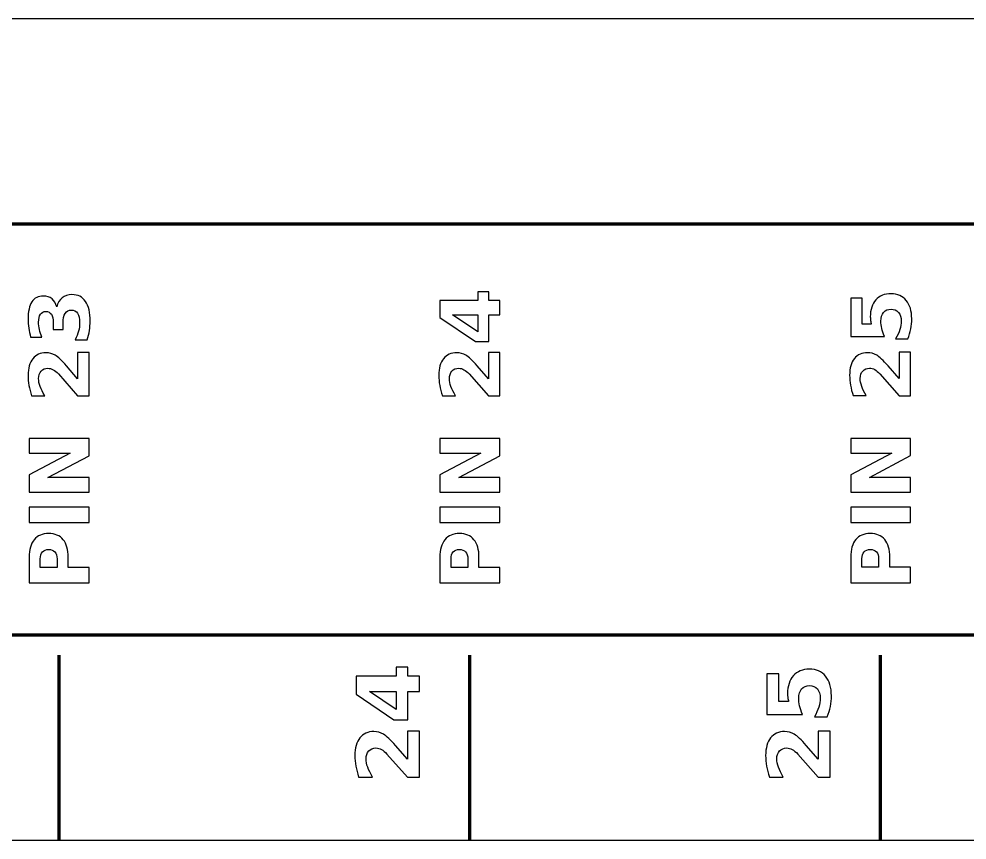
# Model space of a CAD drawing. Header units: centimetres. Extents: x -11 to 25, y -15.8 to -13.8.
# Drawn here: x 11.402 to 13.71, y -15.85 to -13.85 of the extents above; entities that cross this region are included whole.
import ezdxf

# ---------------------------------------------------------------- set-up
doc = ezdxf.new("R2010")
doc.units = ezdxf.units.CM
doc.header["$MEASUREMENT"] = 0
doc.layers.add('Layer 1', color=7, linetype='Continuous')

msp = doc.modelspace()

# ---------------------------------------------------------------- linework, layer by layer
at = {"layer": 'Layer 1', "color": 7}
msp.add_open_spline([(-10.9698, -13.85), (-10.9698, -13.85), (25.0302, -13.85), (25.0302, -13.85), (25.0302, -13.85), (25.0302, -13.85), (25.0302, -15.85), (25.0302, -15.85), (25.0302, -15.85), (25.0302, -15.85), (-10.9698, -15.85), (-10.9698, -15.85), (-10.9698, -15.85), (-10.9698, -15.85), (-10.9698, -13.85), (-10.9698, -13.85)], degree=3, knots=[0, 0, 0, 0, 0.25, 0.25, 0.25, 0.25, 0.5, 0.5, 0.5, 0.5, 0.75, 0.75, 0.75, 0.75, 1, 1, 1, 1], dxfattribs=at)
at = {"layer": 'Layer 1', "color": 250, "lineweight": 100}
msp.add_open_spline([(-10.76247, -15.35), (-10.76247, -15.35), (-10.76247, -14.35), (-10.76247, -14.35), (-10.76247, -14.35), (-10.76247, -14.35), (24.83753, -14.35), (24.83753, -14.35), (24.83753, -14.35), (24.83753, -14.35), (24.83753, -15.35), (24.83753, -15.35), (24.83753, -15.35), (24.83753, -15.35), (-10.76247, -15.35), (-10.76247, -15.35)], degree=3, knots=[0, 0, 0, 0, 0.25, 0.25, 0.25, 0.25, 0.5, 0.5, 0.5, 0.5, 0.75, 0.75, 0.75, 0.75, 1, 1, 1, 1], dxfattribs=at)
at = {"layer": 'Layer 1', "color": 250}
for points, knots in [([(12.42703, -14.57731), (12.42703, -14.57731), (12.42703, -14.53551), (12.42703, -14.53551), (12.42703, -14.53551), (12.42703, -14.53551), (12.51903, -14.53551), (12.51903, -14.53551), (12.51903, -14.53551), (12.51903, -14.53551), (12.51903, -14.51471), (12.51903, -14.51471), (12.51903, -14.51471), (12.51903, -14.51471), (12.54626, -14.51471), (12.54626, -14.51471), (12.54626, -14.51471), (12.54626, -14.51471), (12.54626, -14.53551), (12.54626, -14.53551), (12.54626, -14.53551), (12.54626, -14.53551), (12.57283, -14.53551), (12.57283, -14.53551), (12.57283, -14.53551), (12.57283, -14.53551), (12.57283, -14.57104), (12.57283, -14.57104), (12.57283, -14.57104), (12.57283, -14.57104), (12.54626, -14.57104), (12.54626, -14.57104), (12.54626, -14.57104), (12.54626, -14.57104), (12.54626, -14.63571), (12.54626, -14.63571), (12.54626, -14.63571), (12.54626, -14.63571), (12.51403, -14.63571), (12.51403, -14.63571), (12.51403, -14.63571), (12.51403, -14.63571), (12.42703, -14.57731), (12.42703, -14.57731)], [0, 0, 0, 0, 0.0909091, 0.0909091, 0.0909091, 0.0909091, 0.1818182, 0.1818182, 0.1818182, 0.1818182, 0.2727273, 0.2727273, 0.2727273, 0.2727273, 0.3636364, 0.3636364, 0.3636364, 0.3636364, 0.4545455, 0.4545455, 0.4545455, 0.4545455, 0.5454545, 0.5454545, 0.5454545, 0.5454545, 0.6363636, 0.6363636, 0.6363636, 0.6363636, 0.7272727, 0.7272727, 0.7272727, 0.7272727, 0.8181818, 0.8181818, 0.8181818, 0.8181818, 0.9090909, 0.9090909, 0.9090909, 0.9090909, 1, 1, 1, 1]), ([(11.4942, -14.55154), (11.49673, -14.54174), (11.50116, -14.53424), (11.50743, -14.52914), (11.50743, -14.52914), (11.51373, -14.52404), (11.5217, -14.52148), (11.5314, -14.52148), (11.5314, -14.52148), (11.54586, -14.52148), (11.55686, -14.52701), (11.5644, -14.53808), (11.5644, -14.53808), (11.5719, -14.54914), (11.57566, -14.56528), (11.57566, -14.58651), (11.57566, -14.58651), (11.57566, -14.59401), (11.57506, -14.60151), (11.57386, -14.60904), (11.57386, -14.60904), (11.57266, -14.61654), (11.57083, -14.62398), (11.56843, -14.63134), (11.56843, -14.63134), (11.56843, -14.63134), (11.53943, -14.63134), (11.53943, -14.63134), (11.53943, -14.63134), (11.54293, -14.62431), (11.5456, -14.61734), (11.5474, -14.61041), (11.5474, -14.61041), (11.54916, -14.60348), (11.55006, -14.59664), (11.55006, -14.58994), (11.55006, -14.58994), (11.55006, -14.57998), (11.54833, -14.57234), (11.5449, -14.56704), (11.5449, -14.56704), (11.54143, -14.56174), (11.5365, -14.55908), (11.53003, -14.55908), (11.53003, -14.55908), (11.5234, -14.55908), (11.51836, -14.56181), (11.51496, -14.56724), (11.51496, -14.56724), (11.51153, -14.57268), (11.50983, -14.58071), (11.50983, -14.59131), (11.50983, -14.59131), (11.50983, -14.59131), (11.50983, -14.60634), (11.50983, -14.60634), (11.50983, -14.60634), (11.50983, -14.60634), (11.4856, -14.60634), (11.4856, -14.60634), (11.4856, -14.60634), (11.4856, -14.60634), (11.4856, -14.59054), (11.4856, -14.59054), (11.4856, -14.59054), (11.4856, -14.58108), (11.48413, -14.57408), (11.48116, -14.56944), (11.48116, -14.56944), (11.4782, -14.56481), (11.4737, -14.56251), (11.46766, -14.56251), (11.46766, -14.56251), (11.46206, -14.56251), (11.45773, -14.56474), (11.4547, -14.56924), (11.4547, -14.56924), (11.45163, -14.57374), (11.4501, -14.58008), (11.4501, -14.58828), (11.4501, -14.58828), (11.4501, -14.59434), (11.45076, -14.60044), (11.45213, -14.60664), (11.45213, -14.60664), (11.4535, -14.61281), (11.45553, -14.61894), (11.4582, -14.62508), (11.4582, -14.62508), (11.4582, -14.62508), (11.43066, -14.62508), (11.43066, -14.62508), (11.43066, -14.62508), (11.42856, -14.61764), (11.427, -14.61031), (11.42596, -14.60301), (11.42596, -14.60301), (11.42493, -14.59571), (11.4244, -14.58858), (11.4244, -14.58154), (11.4244, -14.58154), (11.4244, -14.56261), (11.4275, -14.54841), (11.43373, -14.53901), (11.43373, -14.53901), (11.43993, -14.52961), (11.4493, -14.52491), (11.4618, -14.52491), (11.4618, -14.52491), (11.4703, -14.52491), (11.4773, -14.52714), (11.48273, -14.53164), (11.48273, -14.53164), (11.48816, -14.53614), (11.492, -14.54278), (11.4942, -14.55154)], [0, 0, 0, 0, 0.0344828, 0.0344828, 0.0344828, 0.0344828, 0.0689655, 0.0689655, 0.0689655, 0.0689655, 0.1034483, 0.1034483, 0.1034483, 0.1034483, 0.137931, 0.137931, 0.137931, 0.137931, 0.1724138, 0.1724138, 0.1724138, 0.1724138, 0.2068966, 0.2068966, 0.2068966, 0.2068966, 0.2413793, 0.2413793, 0.2413793, 0.2413793, 0.2758621, 0.2758621, 0.2758621, 0.2758621, 0.3103448, 0.3103448, 0.3103448, 0.3103448, 0.3448276, 0.3448276, 0.3448276, 0.3448276, 0.3793103, 0.3793103, 0.3793103, 0.3793103, 0.4137931, 0.4137931, 0.4137931, 0.4137931, 0.4482759, 0.4482759, 0.4482759, 0.4482759, 0.4827586, 0.4827586, 0.4827586, 0.4827586, 0.5172414, 0.5172414, 0.5172414, 0.5172414, 0.5517241, 0.5517241, 0.5517241, 0.5517241, 0.5862069, 0.5862069, 0.5862069, 0.5862069, 0.6206897, 0.6206897, 0.6206897, 0.6206897, 0.6551724, 0.6551724, 0.6551724, 0.6551724, 0.6896552, 0.6896552, 0.6896552, 0.6896552, 0.7241379, 0.7241379, 0.7241379, 0.7241379, 0.7586207, 0.7586207, 0.7586207, 0.7586207, 0.7931034, 0.7931034, 0.7931034, 0.7931034, 0.8275862, 0.8275862, 0.8275862, 0.8275862, 0.862069, 0.862069, 0.862069, 0.862069, 0.8965517, 0.8965517, 0.8965517, 0.8965517, 0.9310345, 0.9310345, 0.9310345, 0.9310345, 0.9655172, 0.9655172, 0.9655172, 0.9655172, 1, 1, 1, 1]), ([(13.42713, -14.62333), (13.42713, -14.62333), (13.42713, -14.52986), (13.42713, -14.52986), (13.42713, -14.52986), (13.42713, -14.52986), (13.45476, -14.52986), (13.45476, -14.52986), (13.45476, -14.52986), (13.45476, -14.52986), (13.45476, -14.59336), (13.45476, -14.59336), (13.45476, -14.59336), (13.45476, -14.59336), (13.47733, -14.59336), (13.47733, -14.59336), (13.47733, -14.59336), (13.47656, -14.5905), (13.47596, -14.58763), (13.47553, -14.58473), (13.47553, -14.58473), (13.4751, -14.58183), (13.4749, -14.5788), (13.4749, -14.5757), (13.4749, -14.5757), (13.4749, -14.5579), (13.47933, -14.54406), (13.48823, -14.53416), (13.48823, -14.53416), (13.4971, -14.52426), (13.5095, -14.51933), (13.52536, -14.51933), (13.52536, -14.51933), (13.54113, -14.51933), (13.55346, -14.52473), (13.5624, -14.5355), (13.5624, -14.5355), (13.5713, -14.54626), (13.57576, -14.56123), (13.57576, -14.58036), (13.57576, -14.58036), (13.57576, -14.58863), (13.57496, -14.59683), (13.57336, -14.60493), (13.57336, -14.60493), (13.57176, -14.61303), (13.56936, -14.6211), (13.5661, -14.6291), (13.5661, -14.6291), (13.5661, -14.6291), (13.5365, -14.6291), (13.5365, -14.6291), (13.5365, -14.6291), (13.54106, -14.62116), (13.54446, -14.61363), (13.54676, -14.6065), (13.54676, -14.6065), (13.54903, -14.59936), (13.55016, -14.59263), (13.55016, -14.58633), (13.55016, -14.58633), (13.55016, -14.5772), (13.54793, -14.57003), (13.54346, -14.5648), (13.54346, -14.5648), (13.53903, -14.55956), (13.533, -14.55693), (13.5254, -14.55693), (13.5254, -14.55693), (13.5177, -14.55693), (13.51166, -14.55956), (13.50723, -14.5648), (13.50723, -14.5648), (13.5028, -14.57003), (13.5006, -14.5772), (13.5006, -14.58633), (13.5006, -14.58633), (13.5006, -14.59173), (13.5013, -14.5975), (13.5027, -14.6036), (13.5027, -14.6036), (13.5041, -14.60973), (13.50626, -14.6163), (13.5092, -14.62333), (13.5092, -14.62333), (13.5092, -14.62333), (13.42713, -14.62333), (13.42713, -14.62333)], [0, 0, 0, 0, 0.0454545, 0.0454545, 0.0454545, 0.0454545, 0.0909091, 0.0909091, 0.0909091, 0.0909091, 0.1363636, 0.1363636, 0.1363636, 0.1363636, 0.1818182, 0.1818182, 0.1818182, 0.1818182, 0.2272727, 0.2272727, 0.2272727, 0.2272727, 0.2727273, 0.2727273, 0.2727273, 0.2727273, 0.3181818, 0.3181818, 0.3181818, 0.3181818, 0.3636364, 0.3636364, 0.3636364, 0.3636364, 0.4090909, 0.4090909, 0.4090909, 0.4090909, 0.4545455, 0.4545455, 0.4545455, 0.4545455, 0.5, 0.5, 0.5, 0.5, 0.5454545, 0.5454545, 0.5454545, 0.5454545, 0.5909091, 0.5909091, 0.5909091, 0.5909091, 0.6363636, 0.6363636, 0.6363636, 0.6363636, 0.6818182, 0.6818182, 0.6818182, 0.6818182, 0.7272727, 0.7272727, 0.7272727, 0.7272727, 0.7727273, 0.7727273, 0.7727273, 0.7727273, 0.8181818, 0.8181818, 0.8181818, 0.8181818, 0.8636364, 0.8636364, 0.8636364, 0.8636364, 0.9090909, 0.9090909, 0.9090909, 0.9090909, 0.9545455, 0.9545455, 0.9545455, 0.9545455, 1, 1, 1, 1]), ([(12.458, -14.57104), (12.458, -14.57104), (12.51903, -14.61228), (12.51903, -14.61228), (12.51903, -14.61228), (12.51903, -14.61228), (12.51903, -14.57104), (12.51903, -14.57104), (12.51903, -14.57104), (12.51903, -14.57104), (12.458, -14.57104), (12.458, -14.57104)], [0, 0, 0, 0, 0.3333333, 0.3333333, 0.3333333, 0.3333333, 0.6666667, 0.6666667, 0.6666667, 0.6666667, 1, 1, 1, 1]), ([(11.5452, -14.72625), (11.5452, -14.72625), (11.5452, -14.66208), (11.5452, -14.66208), (11.5452, -14.66208), (11.5452, -14.66208), (11.57283, -14.66208), (11.57283, -14.66208), (11.57283, -14.66208), (11.57283, -14.66208), (11.57283, -14.76805), (11.57283, -14.76805), (11.57283, -14.76805), (11.57283, -14.76805), (11.5452, -14.76805), (11.5452, -14.76805), (11.5452, -14.76805), (11.5452, -14.76805), (11.49823, -14.71481), (11.49823, -14.71481), (11.49823, -14.71481), (11.49393, -14.71005), (11.48973, -14.70655), (11.48563, -14.70428), (11.48563, -14.70428), (11.48153, -14.70198), (11.47726, -14.70085), (11.47283, -14.70085), (11.47283, -14.70085), (11.466, -14.70085), (11.4605, -14.70315), (11.45633, -14.70775), (11.45633, -14.70775), (11.45216, -14.71231), (11.4501, -14.71841), (11.4501, -14.72605), (11.4501, -14.72605), (11.4501, -14.73191), (11.45136, -14.73831), (11.45386, -14.74528), (11.45386, -14.74528), (11.45636, -14.75225), (11.4601, -14.75971), (11.46503, -14.76765), (11.46503, -14.76765), (11.46503, -14.76765), (11.433, -14.76765), (11.433, -14.76765), (11.433, -14.76765), (11.4302, -14.75918), (11.42806, -14.75081), (11.4266, -14.74255), (11.4266, -14.74255), (11.42513, -14.73428), (11.4244, -14.72618), (11.4244, -14.71821), (11.4244, -14.71821), (11.4244, -14.70078), (11.42823, -14.68721), (11.43593, -14.67755), (11.43593, -14.67755), (11.4436, -14.66788), (11.4543, -14.66305), (11.46806, -14.66305), (11.46806, -14.66305), (11.476, -14.66305), (11.4834, -14.66511), (11.49026, -14.66921), (11.49026, -14.66921), (11.49713, -14.67331), (11.50633, -14.68195), (11.51786, -14.69508), (11.51786, -14.69508), (11.51786, -14.69508), (11.5452, -14.72625), (11.5452, -14.72625)], [0, 0, 0, 0, 0.0526316, 0.0526316, 0.0526316, 0.0526316, 0.1052632, 0.1052632, 0.1052632, 0.1052632, 0.1578947, 0.1578947, 0.1578947, 0.1578947, 0.2105263, 0.2105263, 0.2105263, 0.2105263, 0.2631579, 0.2631579, 0.2631579, 0.2631579, 0.3157895, 0.3157895, 0.3157895, 0.3157895, 0.3684211, 0.3684211, 0.3684211, 0.3684211, 0.4210526, 0.4210526, 0.4210526, 0.4210526, 0.4736842, 0.4736842, 0.4736842, 0.4736842, 0.5263158, 0.5263158, 0.5263158, 0.5263158, 0.5789474, 0.5789474, 0.5789474, 0.5789474, 0.6315789, 0.6315789, 0.6315789, 0.6315789, 0.6842105, 0.6842105, 0.6842105, 0.6842105, 0.7368421, 0.7368421, 0.7368421, 0.7368421, 0.7894737, 0.7894737, 0.7894737, 0.7894737, 0.8421053, 0.8421053, 0.8421053, 0.8421053, 0.8947368, 0.8947368, 0.8947368, 0.8947368, 0.9473684, 0.9473684, 0.9473684, 0.9473684, 1, 1, 1, 1]), ([(12.5452, -14.72625), (12.5452, -14.72625), (12.5452, -14.66208), (12.5452, -14.66208), (12.5452, -14.66208), (12.5452, -14.66208), (12.57283, -14.66208), (12.57283, -14.66208), (12.57283, -14.66208), (12.57283, -14.66208), (12.57283, -14.76805), (12.57283, -14.76805), (12.57283, -14.76805), (12.57283, -14.76805), (12.5452, -14.76805), (12.5452, -14.76805), (12.5452, -14.76805), (12.5452, -14.76805), (12.49823, -14.71481), (12.49823, -14.71481), (12.49823, -14.71481), (12.49393, -14.71005), (12.48973, -14.70655), (12.48563, -14.70428), (12.48563, -14.70428), (12.48153, -14.70198), (12.47726, -14.70085), (12.47283, -14.70085), (12.47283, -14.70085), (12.466, -14.70085), (12.4605, -14.70315), (12.45633, -14.70775), (12.45633, -14.70775), (12.45216, -14.71231), (12.4501, -14.71841), (12.4501, -14.72605), (12.4501, -14.72605), (12.4501, -14.73191), (12.45136, -14.73831), (12.45386, -14.74528), (12.45386, -14.74528), (12.45636, -14.75225), (12.4601, -14.75971), (12.46503, -14.76765), (12.46503, -14.76765), (12.46503, -14.76765), (12.433, -14.76765), (12.433, -14.76765), (12.433, -14.76765), (12.4302, -14.75918), (12.42806, -14.75081), (12.4266, -14.74255), (12.4266, -14.74255), (12.42513, -14.73428), (12.4244, -14.72618), (12.4244, -14.71821), (12.4244, -14.71821), (12.4244, -14.70078), (12.42823, -14.68721), (12.43593, -14.67755), (12.43593, -14.67755), (12.4436, -14.66788), (12.4543, -14.66305), (12.46806, -14.66305), (12.46806, -14.66305), (12.476, -14.66305), (12.4834, -14.66511), (12.49026, -14.66921), (12.49026, -14.66921), (12.49713, -14.67331), (12.50633, -14.68195), (12.51786, -14.69508), (12.51786, -14.69508), (12.51786, -14.69508), (12.5452, -14.72625), (12.5452, -14.72625)], [0, 0, 0, 0, 0.0526316, 0.0526316, 0.0526316, 0.0526316, 0.1052632, 0.1052632, 0.1052632, 0.1052632, 0.1578947, 0.1578947, 0.1578947, 0.1578947, 0.2105263, 0.2105263, 0.2105263, 0.2105263, 0.2631579, 0.2631579, 0.2631579, 0.2631579, 0.3157895, 0.3157895, 0.3157895, 0.3157895, 0.3684211, 0.3684211, 0.3684211, 0.3684211, 0.4210526, 0.4210526, 0.4210526, 0.4210526, 0.4736842, 0.4736842, 0.4736842, 0.4736842, 0.5263158, 0.5263158, 0.5263158, 0.5263158, 0.5789474, 0.5789474, 0.5789474, 0.5789474, 0.6315789, 0.6315789, 0.6315789, 0.6315789, 0.6842105, 0.6842105, 0.6842105, 0.6842105, 0.7368421, 0.7368421, 0.7368421, 0.7368421, 0.7894737, 0.7894737, 0.7894737, 0.7894737, 0.8421053, 0.8421053, 0.8421053, 0.8421053, 0.8947368, 0.8947368, 0.8947368, 0.8947368, 0.9473684, 0.9473684, 0.9473684, 0.9473684, 1, 1, 1, 1]), ([(13.5453, -14.72607), (13.5453, -14.72607), (13.5453, -14.6619), (13.5453, -14.6619), (13.5453, -14.6619), (13.5453, -14.6619), (13.57293, -14.6619), (13.57293, -14.6619), (13.57293, -14.6619), (13.57293, -14.6619), (13.57293, -14.76787), (13.57293, -14.76787), (13.57293, -14.76787), (13.57293, -14.76787), (13.5453, -14.76787), (13.5453, -14.76787), (13.5453, -14.76787), (13.5453, -14.76787), (13.49833, -14.71463), (13.49833, -14.71463), (13.49833, -14.71463), (13.49403, -14.70987), (13.48983, -14.70637), (13.48573, -14.7041), (13.48573, -14.7041), (13.48163, -14.7018), (13.47736, -14.70067), (13.47293, -14.70067), (13.47293, -14.70067), (13.4661, -14.70067), (13.4606, -14.70297), (13.45643, -14.70757), (13.45643, -14.70757), (13.45226, -14.71213), (13.4502, -14.71823), (13.4502, -14.72587), (13.4502, -14.72587), (13.4502, -14.73173), (13.45146, -14.73813), (13.45396, -14.7451), (13.45396, -14.7451), (13.45646, -14.75207), (13.4602, -14.75953), (13.46513, -14.76747), (13.46513, -14.76747), (13.46513, -14.76747), (13.4331, -14.76747), (13.4331, -14.76747), (13.4331, -14.76747), (13.4303, -14.759), (13.42816, -14.75063), (13.4267, -14.74237), (13.4267, -14.74237), (13.42523, -14.7341), (13.4245, -14.726), (13.4245, -14.71803), (13.4245, -14.71803), (13.4245, -14.7006), (13.42833, -14.68703), (13.43603, -14.67737), (13.43603, -14.67737), (13.4437, -14.6677), (13.4544, -14.66287), (13.46816, -14.66287), (13.46816, -14.66287), (13.4761, -14.66287), (13.4835, -14.66493), (13.49036, -14.66903), (13.49036, -14.66903), (13.49723, -14.67313), (13.50643, -14.68177), (13.51796, -14.6949), (13.51796, -14.6949), (13.51796, -14.6949), (13.5453, -14.72607), (13.5453, -14.72607)], [0, 0, 0, 0, 0.0526316, 0.0526316, 0.0526316, 0.0526316, 0.1052632, 0.1052632, 0.1052632, 0.1052632, 0.1578947, 0.1578947, 0.1578947, 0.1578947, 0.2105263, 0.2105263, 0.2105263, 0.2105263, 0.2631579, 0.2631579, 0.2631579, 0.2631579, 0.3157895, 0.3157895, 0.3157895, 0.3157895, 0.3684211, 0.3684211, 0.3684211, 0.3684211, 0.4210526, 0.4210526, 0.4210526, 0.4210526, 0.4736842, 0.4736842, 0.4736842, 0.4736842, 0.5263158, 0.5263158, 0.5263158, 0.5263158, 0.5789474, 0.5789474, 0.5789474, 0.5789474, 0.6315789, 0.6315789, 0.6315789, 0.6315789, 0.6842105, 0.6842105, 0.6842105, 0.6842105, 0.7368421, 0.7368421, 0.7368421, 0.7368421, 0.7894737, 0.7894737, 0.7894737, 0.7894737, 0.8421053, 0.8421053, 0.8421053, 0.8421053, 0.8947368, 0.8947368, 0.8947368, 0.8947368, 0.9473684, 0.9473684, 0.9473684, 0.9473684, 1, 1, 1, 1]), ([(11.42703, -15.00251), (11.42703, -15.00251), (11.42703, -14.96051), (11.42703, -14.96051), (11.42703, -14.96051), (11.42703, -14.96051), (11.52703, -14.90748), (11.52703, -14.90748), (11.52703, -14.90748), (11.52703, -14.90748), (11.42703, -14.90748), (11.42703, -14.90748), (11.42703, -14.90748), (11.42703, -14.90748), (11.42703, -14.87185), (11.42703, -14.87185), (11.42703, -14.87185), (11.42703, -14.87185), (11.57283, -14.87185), (11.57283, -14.87185), (11.57283, -14.87185), (11.57283, -14.87185), (11.57283, -14.91385), (11.57283, -14.91385), (11.57283, -14.91385), (11.57283, -14.91385), (11.47283, -14.96688), (11.47283, -14.96688), (11.47283, -14.96688), (11.47283, -14.96688), (11.57283, -14.96688), (11.57283, -14.96688), (11.57283, -14.96688), (11.57283, -14.96688), (11.57283, -15.00251), (11.57283, -15.00251), (11.57283, -15.00251), (11.57283, -15.00251), (11.42703, -15.00251), (11.42703, -15.00251)], [0, 0, 0, 0, 0.1, 0.1, 0.1, 0.1, 0.2, 0.2, 0.2, 0.2, 0.3, 0.3, 0.3, 0.3, 0.4, 0.4, 0.4, 0.4, 0.5, 0.5, 0.5, 0.5, 0.6, 0.6, 0.6, 0.6, 0.7, 0.7, 0.7, 0.7, 0.8, 0.8, 0.8, 0.8, 0.9, 0.9, 0.9, 0.9, 1, 1, 1, 1]), ([(12.42703, -15.00251), (12.42703, -15.00251), (12.42703, -14.96051), (12.42703, -14.96051), (12.42703, -14.96051), (12.42703, -14.96051), (12.52703, -14.90748), (12.52703, -14.90748), (12.52703, -14.90748), (12.52703, -14.90748), (12.42703, -14.90748), (12.42703, -14.90748), (12.42703, -14.90748), (12.42703, -14.90748), (12.42703, -14.87185), (12.42703, -14.87185), (12.42703, -14.87185), (12.42703, -14.87185), (12.57283, -14.87185), (12.57283, -14.87185), (12.57283, -14.87185), (12.57283, -14.87185), (12.57283, -14.91385), (12.57283, -14.91385), (12.57283, -14.91385), (12.57283, -14.91385), (12.47283, -14.96688), (12.47283, -14.96688), (12.47283, -14.96688), (12.47283, -14.96688), (12.57283, -14.96688), (12.57283, -14.96688), (12.57283, -14.96688), (12.57283, -14.96688), (12.57283, -15.00251), (12.57283, -15.00251), (12.57283, -15.00251), (12.57283, -15.00251), (12.42703, -15.00251), (12.42703, -15.00251)], [0, 0, 0, 0, 0.1, 0.1, 0.1, 0.1, 0.2, 0.2, 0.2, 0.2, 0.3, 0.3, 0.3, 0.3, 0.4, 0.4, 0.4, 0.4, 0.5, 0.5, 0.5, 0.5, 0.6, 0.6, 0.6, 0.6, 0.7, 0.7, 0.7, 0.7, 0.8, 0.8, 0.8, 0.8, 0.9, 0.9, 0.9, 0.9, 1, 1, 1, 1]), ([(13.42713, -15.00233), (13.42713, -15.00233), (13.42713, -14.96033), (13.42713, -14.96033), (13.42713, -14.96033), (13.42713, -14.96033), (13.52713, -14.9073), (13.52713, -14.9073), (13.52713, -14.9073), (13.52713, -14.9073), (13.42713, -14.9073), (13.42713, -14.9073), (13.42713, -14.9073), (13.42713, -14.9073), (13.42713, -14.87167), (13.42713, -14.87167), (13.42713, -14.87167), (13.42713, -14.87167), (13.57293, -14.87167), (13.57293, -14.87167), (13.57293, -14.87167), (13.57293, -14.87167), (13.57293, -14.91367), (13.57293, -14.91367), (13.57293, -14.91367), (13.57293, -14.91367), (13.47293, -14.9667), (13.47293, -14.9667), (13.47293, -14.9667), (13.47293, -14.9667), (13.57293, -14.9667), (13.57293, -14.9667), (13.57293, -14.9667), (13.57293, -14.9667), (13.57293, -15.00233), (13.57293, -15.00233), (13.57293, -15.00233), (13.57293, -15.00233), (13.42713, -15.00233), (13.42713, -15.00233)], [0, 0, 0, 0, 0.1, 0.1, 0.1, 0.1, 0.2, 0.2, 0.2, 0.2, 0.3, 0.3, 0.3, 0.3, 0.4, 0.4, 0.4, 0.4, 0.5, 0.5, 0.5, 0.5, 0.6, 0.6, 0.6, 0.6, 0.7, 0.7, 0.7, 0.7, 0.8, 0.8, 0.8, 0.8, 0.9, 0.9, 0.9, 0.9, 1, 1, 1, 1]), ([(11.42703, -15.07691), (11.42703, -15.07691), (11.42703, -15.03931), (11.42703, -15.03931), (11.42703, -15.03931), (11.42703, -15.03931), (11.57283, -15.03931), (11.57283, -15.03931), (11.57283, -15.03931), (11.57283, -15.03931), (11.57283, -15.07691), (11.57283, -15.07691), (11.57283, -15.07691), (11.57283, -15.07691), (11.42703, -15.07691), (11.42703, -15.07691)], [0, 0, 0, 0, 0.25, 0.25, 0.25, 0.25, 0.5, 0.5, 0.5, 0.5, 0.75, 0.75, 0.75, 0.75, 1, 1, 1, 1]), ([(12.42703, -15.07691), (12.42703, -15.07691), (12.42703, -15.03931), (12.42703, -15.03931), (12.42703, -15.03931), (12.42703, -15.03931), (12.57283, -15.03931), (12.57283, -15.03931), (12.57283, -15.03931), (12.57283, -15.03931), (12.57283, -15.07691), (12.57283, -15.07691), (12.57283, -15.07691), (12.57283, -15.07691), (12.42703, -15.07691), (12.42703, -15.07691)], [0, 0, 0, 0, 0.25, 0.25, 0.25, 0.25, 0.5, 0.5, 0.5, 0.5, 0.75, 0.75, 0.75, 0.75, 1, 1, 1, 1]), ([(13.42713, -15.07673), (13.42713, -15.07673), (13.42713, -15.03913), (13.42713, -15.03913), (13.42713, -15.03913), (13.42713, -15.03913), (13.57293, -15.03913), (13.57293, -15.03913), (13.57293, -15.03913), (13.57293, -15.03913), (13.57293, -15.07673), (13.57293, -15.07673), (13.57293, -15.07673), (13.57293, -15.07673), (13.42713, -15.07673), (13.42713, -15.07673)], [0, 0, 0, 0, 0.25, 0.25, 0.25, 0.25, 0.5, 0.5, 0.5, 0.5, 0.75, 0.75, 0.75, 0.75, 1, 1, 1, 1]), ([(11.42703, -15.22348), (11.42703, -15.22348), (11.42703, -15.16108), (11.42703, -15.16108), (11.42703, -15.16108), (11.42703, -15.14252), (11.43116, -15.12828), (11.4394, -15.11835), (11.4394, -15.11835), (11.44763, -15.10842), (11.45936, -15.10345), (11.4746, -15.10345), (11.4746, -15.10345), (11.48986, -15.10345), (11.50163, -15.10842), (11.50986, -15.11835), (11.50986, -15.11835), (11.5181, -15.12828), (11.52223, -15.14252), (11.52223, -15.16108), (11.52223, -15.16108), (11.52223, -15.16108), (11.52223, -15.18588), (11.52223, -15.18588), (11.52223, -15.18588), (11.52223, -15.18588), (11.57283, -15.18588), (11.57283, -15.18588), (11.57283, -15.18588), (11.57283, -15.18588), (11.57283, -15.22348), (11.57283, -15.22348), (11.57283, -15.22348), (11.57283, -15.22348), (11.42703, -15.22348), (11.42703, -15.22348)], [0, 0, 0, 0, 0.1111111, 0.1111111, 0.1111111, 0.1111111, 0.2222222, 0.2222222, 0.2222222, 0.2222222, 0.3333333, 0.3333333, 0.3333333, 0.3333333, 0.4444444, 0.4444444, 0.4444444, 0.4444444, 0.5555556, 0.5555556, 0.5555556, 0.5555556, 0.6666667, 0.6666667, 0.6666667, 0.6666667, 0.7777778, 0.7777778, 0.7777778, 0.7777778, 0.8888889, 0.8888889, 0.8888889, 0.8888889, 1, 1, 1, 1]), ([(12.42703, -15.22348), (12.42703, -15.22348), (12.42703, -15.16108), (12.42703, -15.16108), (12.42703, -15.16108), (12.42703, -15.14252), (12.43116, -15.12828), (12.4394, -15.11835), (12.4394, -15.11835), (12.44763, -15.10842), (12.45936, -15.10345), (12.4746, -15.10345), (12.4746, -15.10345), (12.48986, -15.10345), (12.50163, -15.10842), (12.50986, -15.11835), (12.50986, -15.11835), (12.5181, -15.12828), (12.52223, -15.14252), (12.52223, -15.16108), (12.52223, -15.16108), (12.52223, -15.16108), (12.52223, -15.18588), (12.52223, -15.18588), (12.52223, -15.18588), (12.52223, -15.18588), (12.57283, -15.18588), (12.57283, -15.18588), (12.57283, -15.18588), (12.57283, -15.18588), (12.57283, -15.22348), (12.57283, -15.22348), (12.57283, -15.22348), (12.57283, -15.22348), (12.42703, -15.22348), (12.42703, -15.22348)], [0, 0, 0, 0, 0.1111111, 0.1111111, 0.1111111, 0.1111111, 0.2222222, 0.2222222, 0.2222222, 0.2222222, 0.3333333, 0.3333333, 0.3333333, 0.3333333, 0.4444444, 0.4444444, 0.4444444, 0.4444444, 0.5555556, 0.5555556, 0.5555556, 0.5555556, 0.6666667, 0.6666667, 0.6666667, 0.6666667, 0.7777778, 0.7777778, 0.7777778, 0.7777778, 0.8888889, 0.8888889, 0.8888889, 0.8888889, 1, 1, 1, 1]), ([(13.42713, -15.2233), (13.42713, -15.2233), (13.42713, -15.1609), (13.42713, -15.1609), (13.42713, -15.1609), (13.42713, -15.14234), (13.43126, -15.1281), (13.4395, -15.11817), (13.4395, -15.11817), (13.44773, -15.10824), (13.45946, -15.10327), (13.4747, -15.10327), (13.4747, -15.10327), (13.48996, -15.10327), (13.50173, -15.10824), (13.50996, -15.11817), (13.50996, -15.11817), (13.5182, -15.1281), (13.52233, -15.14234), (13.52233, -15.1609), (13.52233, -15.1609), (13.52233, -15.1609), (13.52233, -15.1857), (13.52233, -15.1857), (13.52233, -15.1857), (13.52233, -15.1857), (13.57293, -15.1857), (13.57293, -15.1857), (13.57293, -15.1857), (13.57293, -15.1857), (13.57293, -15.2233), (13.57293, -15.2233), (13.57293, -15.2233), (13.57293, -15.2233), (13.42713, -15.2233), (13.42713, -15.2233)], [0, 0, 0, 0, 0.1111111, 0.1111111, 0.1111111, 0.1111111, 0.2222222, 0.2222222, 0.2222222, 0.2222222, 0.3333333, 0.3333333, 0.3333333, 0.3333333, 0.4444444, 0.4444444, 0.4444444, 0.4444444, 0.5555556, 0.5555556, 0.5555556, 0.5555556, 0.6666667, 0.6666667, 0.6666667, 0.6666667, 0.7777778, 0.7777778, 0.7777778, 0.7777778, 0.8888889, 0.8888889, 0.8888889, 0.8888889, 1, 1, 1, 1]), ([(11.45426, -15.18588), (11.45426, -15.18588), (11.495, -15.18588), (11.495, -15.18588), (11.495, -15.18588), (11.495, -15.18588), (11.495, -15.16508), (11.495, -15.16508), (11.495, -15.16508), (11.495, -15.15778), (11.49323, -15.15215), (11.48966, -15.14818), (11.48966, -15.14818), (11.48613, -15.14422), (11.4811, -15.14222), (11.4746, -15.14222), (11.4746, -15.14222), (11.46806, -15.14222), (11.46306, -15.14422), (11.45953, -15.14818), (11.45953, -15.14818), (11.45603, -15.15215), (11.45426, -15.15778), (11.45426, -15.16508), (11.45426, -15.16508), (11.45426, -15.16508), (11.45426, -15.18588), (11.45426, -15.18588)], [0, 0, 0, 0, 0.1428571, 0.1428571, 0.1428571, 0.1428571, 0.2857143, 0.2857143, 0.2857143, 0.2857143, 0.4285714, 0.4285714, 0.4285714, 0.4285714, 0.5714286, 0.5714286, 0.5714286, 0.5714286, 0.7142857, 0.7142857, 0.7142857, 0.7142857, 0.8571429, 0.8571429, 0.8571429, 0.8571429, 1, 1, 1, 1]), ([(12.45426, -15.18588), (12.45426, -15.18588), (12.495, -15.18588), (12.495, -15.18588), (12.495, -15.18588), (12.495, -15.18588), (12.495, -15.16508), (12.495, -15.16508), (12.495, -15.16508), (12.495, -15.15778), (12.49323, -15.15215), (12.48966, -15.14818), (12.48966, -15.14818), (12.48613, -15.14422), (12.4811, -15.14222), (12.4746, -15.14222), (12.4746, -15.14222), (12.46806, -15.14222), (12.46306, -15.14422), (12.45953, -15.14818), (12.45953, -15.14818), (12.45603, -15.15215), (12.45426, -15.15778), (12.45426, -15.16508), (12.45426, -15.16508), (12.45426, -15.16508), (12.45426, -15.18588), (12.45426, -15.18588)], [0, 0, 0, 0, 0.1428571, 0.1428571, 0.1428571, 0.1428571, 0.2857143, 0.2857143, 0.2857143, 0.2857143, 0.4285714, 0.4285714, 0.4285714, 0.4285714, 0.5714286, 0.5714286, 0.5714286, 0.5714286, 0.7142857, 0.7142857, 0.7142857, 0.7142857, 0.8571429, 0.8571429, 0.8571429, 0.8571429, 1, 1, 1, 1]), ([(13.45436, -15.1857), (13.45436, -15.1857), (13.4951, -15.1857), (13.4951, -15.1857), (13.4951, -15.1857), (13.4951, -15.1857), (13.4951, -15.1649), (13.4951, -15.1649), (13.4951, -15.1649), (13.4951, -15.1576), (13.49333, -15.15197), (13.48976, -15.148), (13.48976, -15.148), (13.48623, -15.14404), (13.4812, -15.14204), (13.4747, -15.14204), (13.4747, -15.14204), (13.46816, -15.14204), (13.46316, -15.14404), (13.45963, -15.148), (13.45963, -15.148), (13.45613, -15.15197), (13.45436, -15.1576), (13.45436, -15.1649), (13.45436, -15.1649), (13.45436, -15.1649), (13.45436, -15.1857), (13.45436, -15.1857)], [0, 0, 0, 0, 0.1428571, 0.1428571, 0.1428571, 0.1428571, 0.2857143, 0.2857143, 0.2857143, 0.2857143, 0.4285714, 0.4285714, 0.4285714, 0.4285714, 0.5714286, 0.5714286, 0.5714286, 0.5714286, 0.7142857, 0.7142857, 0.7142857, 0.7142857, 0.8571429, 0.8571429, 0.8571429, 0.8571429, 1, 1, 1, 1]), ([(12.22286, -15.49502), (12.22286, -15.49502), (12.22286, -15.45078), (12.22286, -15.45078), (12.22286, -15.45078), (12.22286, -15.45078), (12.32023, -15.45078), (12.32023, -15.45078), (12.32023, -15.45078), (12.32023, -15.45078), (12.32023, -15.42876), (12.32023, -15.42876), (12.32023, -15.42876), (12.32023, -15.42876), (12.34905, -15.42876), (12.34905, -15.42876), (12.34905, -15.42876), (12.34905, -15.42876), (12.34905, -15.45078), (12.34905, -15.45078), (12.34905, -15.45078), (12.34905, -15.45078), (12.37717, -15.45078), (12.37717, -15.45078), (12.37717, -15.45078), (12.37717, -15.45078), (12.37717, -15.48838), (12.37717, -15.48838), (12.37717, -15.48838), (12.37717, -15.48838), (12.34905, -15.48838), (12.34905, -15.48838), (12.34905, -15.48838), (12.34905, -15.48838), (12.34905, -15.55682), (12.34905, -15.55682), (12.34905, -15.55682), (12.34905, -15.55682), (12.31494, -15.55682), (12.31494, -15.55682), (12.31494, -15.55682), (12.31494, -15.55682), (12.22286, -15.49502), (12.22286, -15.49502)], [0, 0, 0, 0, 0.0909091, 0.0909091, 0.0909091, 0.0909091, 0.1818182, 0.1818182, 0.1818182, 0.1818182, 0.2727273, 0.2727273, 0.2727273, 0.2727273, 0.3636364, 0.3636364, 0.3636364, 0.3636364, 0.4545455, 0.4545455, 0.4545455, 0.4545455, 0.5454545, 0.5454545, 0.5454545, 0.5454545, 0.6363636, 0.6363636, 0.6363636, 0.6363636, 0.7272727, 0.7272727, 0.7272727, 0.7272727, 0.8181818, 0.8181818, 0.8181818, 0.8181818, 0.9090909, 0.9090909, 0.9090909, 0.9090909, 1, 1, 1, 1]), ([(13.22286, -15.54391), (13.22286, -15.54391), (13.22286, -15.44499), (13.22286, -15.44499), (13.22286, -15.44499), (13.22286, -15.44499), (13.25211, -15.44499), (13.25211, -15.44499), (13.25211, -15.44499), (13.25211, -15.44499), (13.25211, -15.5122), (13.25211, -15.5122), (13.25211, -15.5122), (13.25211, -15.5122), (13.27599, -15.5122), (13.27599, -15.5122), (13.27599, -15.5122), (13.27518, -15.50916), (13.27455, -15.50613), (13.27409, -15.50306), (13.27409, -15.50306), (13.27363, -15.49999), (13.27342, -15.49678), (13.27342, -15.4935), (13.27342, -15.4935), (13.27342, -15.47466), (13.27811, -15.46002), (13.28753, -15.44954), (13.28753, -15.44954), (13.29691, -15.43907), (13.31004, -15.43384), (13.32683, -15.43384), (13.32683, -15.43384), (13.34351, -15.43384), (13.35657, -15.43956), (13.36602, -15.45095), (13.36602, -15.45095), (13.37544, -15.46235), (13.38017, -15.47819), (13.38017, -15.49844), (13.38017, -15.49844), (13.38017, -15.50719), (13.37932, -15.51587), (13.37763, -15.52444), (13.37763, -15.52444), (13.37594, -15.53301), (13.3734, -15.54155), (13.36994, -15.55002), (13.36994, -15.55002), (13.36994, -15.55002), (13.33861, -15.55002), (13.33861, -15.55002), (13.33861, -15.55002), (13.34344, -15.54162), (13.34704, -15.53365), (13.34948, -15.5261), (13.34948, -15.5261), (13.35188, -15.51855), (13.35307, -15.51142), (13.35307, -15.50475), (13.35307, -15.50475), (13.35307, -15.49509), (13.35071, -15.4875), (13.34598, -15.48196), (13.34598, -15.48196), (13.34129, -15.47643), (13.33491, -15.47364), (13.32686, -15.47364), (13.32686, -15.47364), (13.31871, -15.47364), (13.31233, -15.47643), (13.30764, -15.48196), (13.30764, -15.48196), (13.30294, -15.4875), (13.30062, -15.49509), (13.30062, -15.50475), (13.30062, -15.50475), (13.30062, -15.51047), (13.30136, -15.51657), (13.30284, -15.52303), (13.30284, -15.52303), (13.30432, -15.52952), (13.30661, -15.53647), (13.30972, -15.54391), (13.30972, -15.54391), (13.30972, -15.54391), (13.22286, -15.54391), (13.22286, -15.54391)], [0, 0, 0, 0, 0.0454545, 0.0454545, 0.0454545, 0.0454545, 0.0909091, 0.0909091, 0.0909091, 0.0909091, 0.1363636, 0.1363636, 0.1363636, 0.1363636, 0.1818182, 0.1818182, 0.1818182, 0.1818182, 0.2272727, 0.2272727, 0.2272727, 0.2272727, 0.2727273, 0.2727273, 0.2727273, 0.2727273, 0.3181818, 0.3181818, 0.3181818, 0.3181818, 0.3636364, 0.3636364, 0.3636364, 0.3636364, 0.4090909, 0.4090909, 0.4090909, 0.4090909, 0.4545455, 0.4545455, 0.4545455, 0.4545455, 0.5, 0.5, 0.5, 0.5, 0.5454545, 0.5454545, 0.5454545, 0.5454545, 0.5909091, 0.5909091, 0.5909091, 0.5909091, 0.6363636, 0.6363636, 0.6363636, 0.6363636, 0.6818182, 0.6818182, 0.6818182, 0.6818182, 0.7272727, 0.7272727, 0.7272727, 0.7272727, 0.7727273, 0.7727273, 0.7727273, 0.7727273, 0.8181818, 0.8181818, 0.8181818, 0.8181818, 0.8636364, 0.8636364, 0.8636364, 0.8636364, 0.9090909, 0.9090909, 0.9090909, 0.9090909, 0.9545455, 0.9545455, 0.9545455, 0.9545455, 1, 1, 1, 1]), ([(12.25564, -15.48838), (12.25564, -15.48838), (12.32023, -15.53202), (12.32023, -15.53202), (12.32023, -15.53202), (12.32023, -15.53202), (12.32023, -15.48838), (12.32023, -15.48838), (12.32023, -15.48838), (12.32023, -15.48838), (12.25564, -15.48838), (12.25564, -15.48838)], [0, 0, 0, 0, 0.3333333, 0.3333333, 0.3333333, 0.3333333, 0.6666667, 0.6666667, 0.6666667, 0.6666667, 1, 1, 1, 1]), ([(12.34792, -15.65264), (12.34792, -15.65264), (12.34792, -15.58473), (12.34792, -15.58473), (12.34792, -15.58473), (12.34792, -15.58473), (12.37717, -15.58473), (12.37717, -15.58473), (12.37717, -15.58473), (12.37717, -15.58473), (12.37717, -15.69688), (12.37717, -15.69688), (12.37717, -15.69688), (12.37717, -15.69688), (12.34792, -15.69688), (12.34792, -15.69688), (12.34792, -15.69688), (12.34792, -15.69688), (12.29822, -15.64054), (12.29822, -15.64054), (12.29822, -15.64054), (12.29367, -15.6355), (12.28922, -15.63179), (12.28488, -15.6294), (12.28488, -15.6294), (12.28054, -15.62696), (12.27603, -15.62576), (12.27134, -15.62576), (12.27134, -15.62576), (12.2641, -15.62576), (12.25828, -15.6282), (12.25387, -15.63306), (12.25387, -15.63306), (12.24946, -15.6379), (12.24728, -15.64435), (12.24728, -15.65243), (12.24728, -15.65243), (12.24728, -15.65864), (12.24862, -15.66541), (12.25126, -15.67279), (12.25126, -15.67279), (12.25391, -15.68016), (12.25786, -15.68806), (12.26308, -15.69646), (12.26308, -15.69646), (12.26308, -15.69646), (12.22918, -15.69646), (12.22918, -15.69646), (12.22918, -15.69646), (12.22621, -15.6875), (12.22396, -15.67864), (12.2224, -15.66989), (12.2224, -15.66989), (12.22085, -15.66115), (12.22008, -15.65257), (12.22008, -15.64414), (12.22008, -15.64414), (12.22008, -15.62569), (12.22413, -15.61133), (12.23228, -15.6011), (12.23228, -15.6011), (12.2404, -15.59087), (12.25172, -15.58576), (12.26629, -15.58576), (12.26629, -15.58576), (12.27469, -15.58576), (12.28252, -15.58794), (12.28979, -15.59228), (12.28979, -15.59228), (12.29705, -15.59662), (12.30679, -15.60576), (12.319, -15.61966), (12.319, -15.61966), (12.319, -15.61966), (12.34792, -15.65264), (12.34792, -15.65264)], [0, 0, 0, 0, 0.0526316, 0.0526316, 0.0526316, 0.0526316, 0.1052632, 0.1052632, 0.1052632, 0.1052632, 0.1578947, 0.1578947, 0.1578947, 0.1578947, 0.2105263, 0.2105263, 0.2105263, 0.2105263, 0.2631579, 0.2631579, 0.2631579, 0.2631579, 0.3157895, 0.3157895, 0.3157895, 0.3157895, 0.3684211, 0.3684211, 0.3684211, 0.3684211, 0.4210526, 0.4210526, 0.4210526, 0.4210526, 0.4736842, 0.4736842, 0.4736842, 0.4736842, 0.5263158, 0.5263158, 0.5263158, 0.5263158, 0.5789474, 0.5789474, 0.5789474, 0.5789474, 0.6315789, 0.6315789, 0.6315789, 0.6315789, 0.6842105, 0.6842105, 0.6842105, 0.6842105, 0.7368421, 0.7368421, 0.7368421, 0.7368421, 0.7894737, 0.7894737, 0.7894737, 0.7894737, 0.8421053, 0.8421053, 0.8421053, 0.8421053, 0.8947368, 0.8947368, 0.8947368, 0.8947368, 0.9473684, 0.9473684, 0.9473684, 0.9473684, 1, 1, 1, 1]), ([(13.34792, -15.65264), (13.34792, -15.65264), (13.34792, -15.58473), (13.34792, -15.58473), (13.34792, -15.58473), (13.34792, -15.58473), (13.37717, -15.58473), (13.37717, -15.58473), (13.37717, -15.58473), (13.37717, -15.58473), (13.37717, -15.69688), (13.37717, -15.69688), (13.37717, -15.69688), (13.37717, -15.69688), (13.34792, -15.69688), (13.34792, -15.69688), (13.34792, -15.69688), (13.34792, -15.69688), (13.29822, -15.64054), (13.29822, -15.64054), (13.29822, -15.64054), (13.29367, -15.6355), (13.28922, -15.63179), (13.28488, -15.6294), (13.28488, -15.6294), (13.28054, -15.62696), (13.27603, -15.62576), (13.27134, -15.62576), (13.27134, -15.62576), (13.2641, -15.62576), (13.25828, -15.6282), (13.25387, -15.63306), (13.25387, -15.63306), (13.24946, -15.6379), (13.24728, -15.64435), (13.24728, -15.65243), (13.24728, -15.65243), (13.24728, -15.65864), (13.24862, -15.66541), (13.25126, -15.67279), (13.25126, -15.67279), (13.25391, -15.68016), (13.25786, -15.68806), (13.26308, -15.69646), (13.26308, -15.69646), (13.26308, -15.69646), (13.22918, -15.69646), (13.22918, -15.69646), (13.22918, -15.69646), (13.22621, -15.6875), (13.22396, -15.67864), (13.2224, -15.66989), (13.2224, -15.66989), (13.22085, -15.66115), (13.22008, -15.65257), (13.22008, -15.64414), (13.22008, -15.64414), (13.22008, -15.62569), (13.22413, -15.61133), (13.23228, -15.6011), (13.23228, -15.6011), (13.2404, -15.59087), (13.25172, -15.58576), (13.26629, -15.58576), (13.26629, -15.58576), (13.27469, -15.58576), (13.28252, -15.58794), (13.28979, -15.59228), (13.28979, -15.59228), (13.29705, -15.59662), (13.30679, -15.60576), (13.319, -15.61966), (13.319, -15.61966), (13.319, -15.61966), (13.34792, -15.65264), (13.34792, -15.65264)], [0, 0, 0, 0, 0.0526316, 0.0526316, 0.0526316, 0.0526316, 0.1052632, 0.1052632, 0.1052632, 0.1052632, 0.1578947, 0.1578947, 0.1578947, 0.1578947, 0.2105263, 0.2105263, 0.2105263, 0.2105263, 0.2631579, 0.2631579, 0.2631579, 0.2631579, 0.3157895, 0.3157895, 0.3157895, 0.3157895, 0.3684211, 0.3684211, 0.3684211, 0.3684211, 0.4210526, 0.4210526, 0.4210526, 0.4210526, 0.4736842, 0.4736842, 0.4736842, 0.4736842, 0.5263158, 0.5263158, 0.5263158, 0.5263158, 0.5789474, 0.5789474, 0.5789474, 0.5789474, 0.6315789, 0.6315789, 0.6315789, 0.6315789, 0.6842105, 0.6842105, 0.6842105, 0.6842105, 0.7368421, 0.7368421, 0.7368421, 0.7368421, 0.7894737, 0.7894737, 0.7894737, 0.7894737, 0.8421053, 0.8421053, 0.8421053, 0.8421053, 0.8947368, 0.8947368, 0.8947368, 0.8947368, 0.9473684, 0.9473684, 0.9473684, 0.9473684, 1, 1, 1, 1])]:
    msp.add_open_spline(points, degree=3, knots=knots, dxfattribs=at)
at = {"layer": 'Layer 1', "color": 250, "lineweight": 106}
for points in [[(11.50003, -15.85), (11.50003, -15.85), (11.50001, -15.40001), (11.50001, -15.40001)], [(12.50003, -15.85), (12.50003, -15.85), (12.50001, -15.40001), (12.50001, -15.40001)], [(13.50003, -15.85), (13.50003, -15.85), (13.50001, -15.40001), (13.50001, -15.40001)]]:
    msp.add_open_spline(points, degree=3, dxfattribs=at)

doc.saveas('drawing.dxf')
